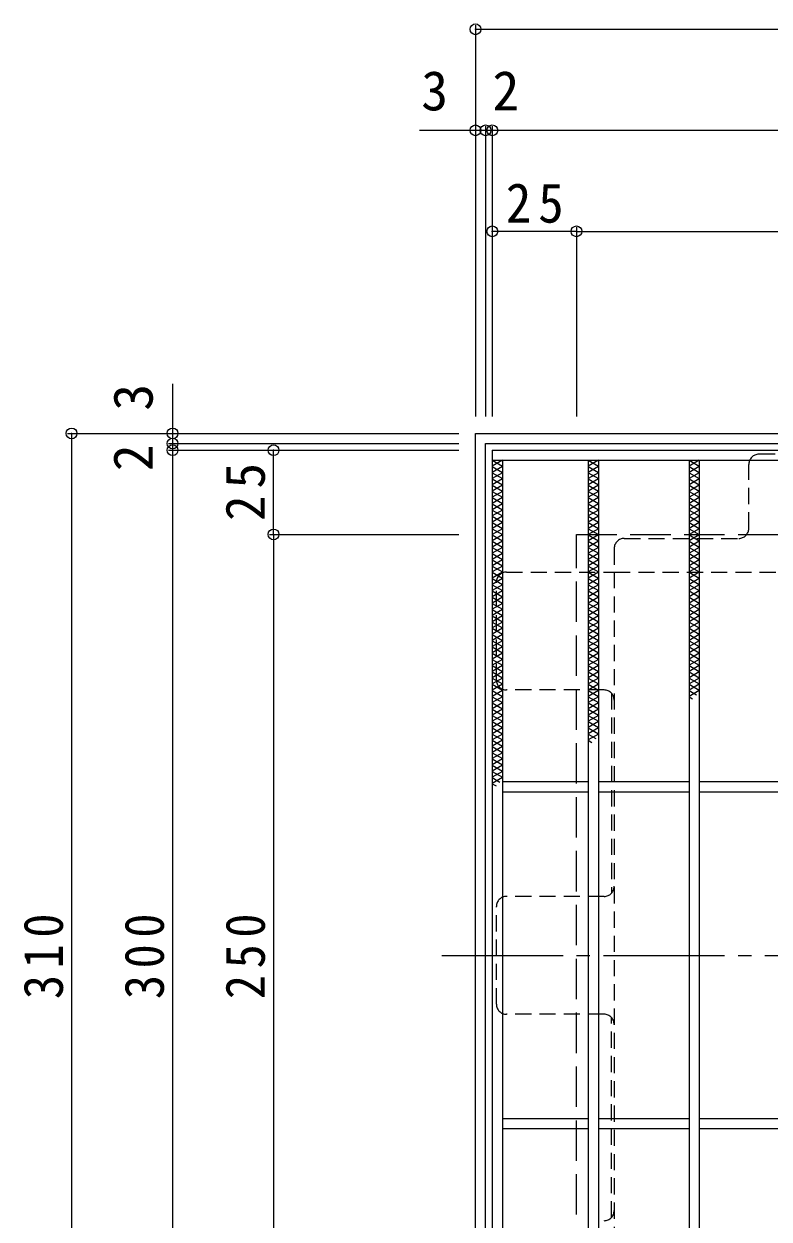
# Model space of a CAD drawing. Units: millimetres at full size, sheet at 1:4. Extents: x -838 to 994, y -781 to 732.
# Drawn here: x -783.9 to -562.5, y 364.8 to 719.8 of the extents above; entities that cross this region are included whole.
import ezdxf
from ezdxf.enums import TextEntityAlignment as Align

# ---------------------------------------------------------------- set-up
doc = ezdxf.new("R2010")
doc.units = ezdxf.units.MM
doc.header["$LTSCALE"] = 4
doc.header["$PDMODE"] = 32
doc.header["$PDSIZE"] = 3.2
for name, pattern in [('CHAIN1', [8, 5, -1, 1, -1]), ('CHAIN2', [12, 9, -1, 1, -1]), ('DASHED1', [1.8, 1.2, -0.6]), ('DASHED3', [4, 3, -1])]:
    doc.linetypes.add(name, pattern=pattern)
for name, color, linetype, lineweight in [('A-1_躯体', 3, 'Continuous', 9), ('A-2_仕上', 3, 'Continuous', 9), ('A-4_その他', 7, 'Continuous', 9), ('A-7_ハッチ', 2, 'Continuous', 9), ('A-8_記号', 2, 'Continuous', 9), ('A-9_ｸｳﾁｮｳｷ', 6, 'Continuous', 9)]:
    doc.layers.add(name, color=color, linetype=linetype, lineweight=lineweight)
doc.styles.add('ＭＳ ゴシック', font='')
doc.styles.get('ＭＳ ゴシック').set_extended_font_data('MS Gothic')

msp = doc.modelspace()

# ---------------------------------------------------------------- linework, layer by layer
at = {"layer": 'A-1_躯体', "color": 2}
for points in [[(-649.713, 288.162), (-649.713, 598.162), (-339.713, 598.162)], [(-646.713, 291.162), (-646.713, 595.162), (-342.713, 595.162)]]:
    msp.add_lwpolyline(points, dxfattribs=at)
at = {"layer": 'A-1_躯体', "color": 2, "linetype": 'DASHED3'}
msp.add_lwpolyline([(-619.713, 318.162), (-619.713, 568.162), (-369.713, 568.162)], dxfattribs=at)
at = {"layer": 'A-2_仕上'}
for p, q in [((-644.713, 593.162), (-644.713, 293.162)), ((-644.713, 593.162), (-344.713, 593.162)), ((-644.713, 590.162), (-344.713, 590.162)), ((-641.713, 590.162), (-641.713, 296.162)), ((-616.213, 590.162), (-616.213, 296.162)), ((-613.213, 590.162), (-613.213, 296.162)), ((-586.213, 590.162), (-586.213, 296.162)), ((-583.213, 590.162), (-583.213, 296.162)), ((-616.213, 494.662), (-641.713, 494.662)), ((-586.213, 494.662), (-613.213, 494.662)), ((-556.213, 494.662), (-583.213, 494.662)), ((-616.213, 491.662), (-641.713, 491.662)), ((-586.213, 491.662), (-613.213, 491.662)), ((-556.213, 491.662), (-583.213, 491.662)), ((-616.213, 394.662), (-641.713, 394.662)), ((-586.213, 394.662), (-613.213, 394.662)), ((-556.213, 394.662), (-583.213, 394.662)), ((-616.213, 391.662), (-641.713, 391.662)), ((-586.213, 391.662), (-613.213, 391.662)), ((-556.213, 391.662), (-583.213, 391.662))]:
    msp.add_line(p, q, dxfattribs=at)
at = {"layer": 'A-4_その他'}
for p, q in [((-649.713, 719.362), (-649.713, 603.162)), ((-649.713, 718.162), (-339.713, 718.162)), ((-646.713, 689.362), (-646.713, 603.162)), ((-644.713, 689.362), (-644.713, 603.162)), ((-666.393, 688.162), (-646.713, 688.162)), ((-646.713, 688.162), (-644.713, 688.162)), ((-644.713, 688.162), (-344.713, 688.162)), ((-619.713, 658.162), (-644.713, 658.162)), ((-619.713, 659.362), (-619.713, 603.162)), ((-619.713, 658.162), (-369.713, 658.162)), ((-739.713, 612.926), (-739.713, 595.162)), ((-770.913, 598.162), (-654.713, 598.162)), ((-769.713, 598.162), (-769.713, 288.162)), ((-740.913, 595.162), (-654.713, 595.162)), ((-740.913, 593.162), (-654.713, 593.162)), ((-739.713, 595.162), (-739.713, 593.162)), ((-739.713, 593.162), (-739.713, 293.162)), ((-709.713, 568.162), (-709.713, 593.162)), ((-710.913, 568.162), (-654.713, 568.162)), ((-709.713, 568.162), (-709.713, 318.162))]:
    msp.add_line(p, q, dxfattribs=at)
for p in [(-649.713, 718.162), (-649.713, 688.162), (-646.713, 688.162), (-644.713, 688.162), (-644.713, 658.162), (-619.713, 658.162), (-769.713, 598.162), (-739.713, 598.162), (-739.713, 595.162), (-739.713, 593.162), (-709.713, 593.162), (-709.713, 568.162)]:
    msp.add_point(p, dxfattribs=at)
at = {"layer": 'A-7_ハッチ', "linetype": 'DASHED1'}
for p, q in [((-423.914, 591.966), (-565.512, 591.966)), ((-568.512, 569.966), (-568.512, 588.966)), ((-605.513, 566.966), (-571.512, 566.966)), ((-608.513, 563.966), (-608.513, 556.966)), ((-643.516, 524.965), (-643.516, 553.966)), ((-640.516, 556.966), (-608.513, 556.966)), ((-608.513, 556.966), (-380.913, 556.966)), ((-608.513, 556.966), (-608.513, 329.359)), ((-611.513, 521.965), (-640.516, 521.965)), ((-609.313, 521.004), (-609.313, 461.623)), ((-611.513, 460.663), (-640.516, 460.663)), ((-643.516, 428.662), (-643.516, 457.663)), ((-611.513, 425.662), (-640.516, 425.662)), ((-609.313, 365.32), (-609.313, 424.701))]:
    msp.add_line(p, q, dxfattribs=at)
at = {"layer": 'A-7_ハッチ', "linetype": 'CHAIN2'}
msp.add_line((-659.713, 443.162), (-329.713, 443.162), dxfattribs=at)
at = {"layer": 'A-7_ハッチ', "linetype": 'DASHED1'}
for centre, start, end in [((-565.512, 588.966), 90, 180), ((-571.512, 569.966), 270, 0), ((-605.513, 563.966), 90, 180), ((-640.516, 553.966), 90, 180), ((-640.516, 524.965), 180, 270), ((-611.513, 518.965), 0, 90), ((-611.513, 463.663), 270, 0), ((-640.516, 457.663), 90, 180), ((-640.516, 428.662), 180, 270), ((-611.513, 422.662), 0, 90), ((-611.513, 367.36), 270, 0)]:
    msp.add_arc(centre, 3, start, end, dxfattribs=at)
at = {"layer": 'A-8_記号', "linetype": 'CHAIN1'}
msp.add_line((-611.22, 443.162), (-598.713, 443.162), dxfattribs=at)
at = {"layer": 'A-9_ｸｳﾁｮｳｷ'}
for p, q in [((-644.713, 590.162), (-641.713, 588.43)), ((-641.713, 590.162), (-644.713, 588.43)), ((-616.213, 590.162), (-613.213, 588.43)), ((-613.213, 590.162), (-616.213, 588.43)), ((-586.213, 590.162), (-583.213, 588.43)), ((-583.213, 590.162), (-586.213, 588.43)), ((-644.713, 588.315), (-641.713, 586.583)), ((-641.713, 588.315), (-644.713, 586.583)), ((-644.713, 586.467), (-641.713, 584.735)), ((-641.713, 586.467), (-644.713, 584.735)), ((-616.213, 588.315), (-613.213, 586.583)), ((-613.213, 588.315), (-616.213, 586.583)), ((-616.213, 586.467), (-613.213, 584.735)), ((-613.213, 586.467), (-616.213, 584.735)), ((-586.213, 588.315), (-583.213, 586.583)), ((-583.213, 588.315), (-586.213, 586.583)), ((-586.213, 586.467), (-583.213, 584.735)), ((-583.213, 586.467), (-586.213, 584.735)), ((-644.713, 584.62), (-641.713, 582.887)), ((-641.713, 584.62), (-644.713, 582.887)), ((-644.713, 582.772), (-641.713, 581.04)), ((-641.713, 582.772), (-644.713, 581.04)), ((-616.213, 584.62), (-613.213, 582.887)), ((-613.213, 584.62), (-616.213, 582.887)), ((-616.213, 582.772), (-613.213, 581.04)), ((-613.213, 582.772), (-616.213, 581.04)), ((-586.213, 584.62), (-583.213, 582.887)), ((-583.213, 584.62), (-586.213, 582.887)), ((-586.213, 582.772), (-583.213, 581.04)), ((-583.213, 582.772), (-586.213, 581.04)), ((-644.713, 580.924), (-641.713, 579.192)), ((-641.713, 580.924), (-644.713, 579.192)), ((-644.713, 579.077), (-641.713, 577.345)), ((-641.713, 579.077), (-644.713, 577.345)), ((-616.213, 580.924), (-613.213, 579.192)), ((-613.213, 580.924), (-616.213, 579.192)), ((-616.213, 579.077), (-613.213, 577.345)), ((-613.213, 579.077), (-616.213, 577.345)), ((-586.213, 580.924), (-583.213, 579.192)), ((-583.213, 580.924), (-586.213, 579.192)), ((-586.213, 579.077), (-583.213, 577.345)), ((-583.213, 579.077), (-586.213, 577.345)), ((-641.713, 577.229), (-644.713, 575.497)), ((-644.713, 577.229), (-641.713, 575.497)), ((-644.713, 575.382), (-641.713, 573.65)), ((-641.713, 575.382), (-644.713, 573.65)), ((-613.213, 577.229), (-616.213, 575.497)), ((-616.213, 577.229), (-613.213, 575.497)), ((-616.213, 575.382), (-613.213, 573.65)), ((-613.213, 575.382), (-616.213, 573.65)), ((-583.213, 577.229), (-586.213, 575.497)), ((-586.213, 577.229), (-583.213, 575.497)), ((-586.213, 575.382), (-583.213, 573.65)), ((-583.213, 575.382), (-586.213, 573.65)), ((-644.713, 573.534), (-641.713, 571.802)), ((-641.713, 573.534), (-644.713, 571.802)), ((-644.713, 571.687), (-641.713, 569.955)), ((-641.713, 571.687), (-644.713, 569.955)), ((-616.213, 573.534), (-613.213, 571.802)), ((-613.213, 573.534), (-616.213, 571.802)), ((-616.213, 571.687), (-613.213, 569.955)), ((-613.213, 571.687), (-616.213, 569.955)), ((-586.213, 573.534), (-583.213, 571.802)), ((-583.213, 573.534), (-586.213, 571.802)), ((-586.213, 571.687), (-583.213, 569.955)), ((-583.213, 571.687), (-586.213, 569.955)), ((-644.713, 569.839), (-641.713, 568.107)), ((-641.713, 569.839), (-644.713, 568.107)), ((-641.713, 567.991), (-644.713, 566.259)), ((-644.713, 567.991), (-641.713, 566.26)), ((-616.213, 569.839), (-613.213, 568.107)), ((-613.213, 569.839), (-616.213, 568.107)), ((-613.213, 567.991), (-616.213, 566.259)), ((-616.213, 567.991), (-613.213, 566.26)), ((-586.213, 569.839), (-583.213, 568.107)), ((-583.213, 569.839), (-586.213, 568.107)), ((-583.213, 567.991), (-586.213, 566.259)), ((-586.213, 567.991), (-583.213, 566.26)), ((-641.713, 566.144), (-644.713, 564.412)), ((-644.713, 566.144), (-641.713, 564.412)), ((-613.213, 566.144), (-616.213, 564.412)), ((-616.213, 566.144), (-613.213, 564.412)), ((-583.213, 566.144), (-586.213, 564.412)), ((-586.213, 566.144), (-583.213, 564.412)), ((-641.713, 564.296), (-644.713, 562.564)), ((-644.713, 564.296), (-641.713, 562.564)), ((-641.713, 562.449), (-644.713, 560.717)), ((-644.713, 562.449), (-641.713, 560.717)), ((-613.213, 564.296), (-616.213, 562.564)), ((-616.213, 564.296), (-613.213, 562.564)), ((-613.213, 562.449), (-616.213, 560.717)), ((-616.213, 562.449), (-613.213, 560.717)), ((-583.213, 564.296), (-586.213, 562.564)), ((-586.213, 564.296), (-583.213, 562.564)), ((-583.213, 562.449), (-586.213, 560.717)), ((-586.213, 562.449), (-583.213, 560.717)), ((-641.713, 560.601), (-644.713, 558.869)), ((-644.713, 560.601), (-641.713, 558.869)), ((-641.713, 558.754), (-644.713, 557.021)), ((-644.713, 558.754), (-641.713, 557.022)), ((-613.213, 560.601), (-616.213, 558.869)), ((-616.213, 560.601), (-613.213, 558.869)), ((-613.213, 558.754), (-616.213, 557.021)), ((-616.213, 558.754), (-613.213, 557.022)), ((-583.213, 560.601), (-586.213, 558.869)), ((-586.213, 560.601), (-583.213, 558.869)), ((-583.213, 558.754), (-586.213, 557.021)), ((-586.213, 558.754), (-583.213, 557.022)), ((-641.713, 556.906), (-644.713, 555.174)), ((-644.713, 556.906), (-641.713, 555.174)), ((-641.713, 555.058), (-644.713, 553.326)), ((-644.713, 555.058), (-641.713, 553.326)), ((-613.213, 556.906), (-616.213, 555.174)), ((-616.213, 556.906), (-613.213, 555.174)), ((-613.213, 555.058), (-616.213, 553.326)), ((-616.213, 555.058), (-613.213, 553.326)), ((-583.213, 556.906), (-586.213, 555.174)), ((-586.213, 556.906), (-583.213, 555.174)), ((-583.213, 555.058), (-586.213, 553.326)), ((-586.213, 555.058), (-583.213, 553.326)), ((-641.713, 553.211), (-644.713, 551.479)), ((-644.713, 553.211), (-641.713, 551.479)), ((-641.713, 551.363), (-644.713, 549.631)), ((-644.713, 551.363), (-641.713, 549.631)), ((-613.213, 553.211), (-616.213, 551.479)), ((-616.213, 553.211), (-613.213, 551.479)), ((-613.213, 551.363), (-616.213, 549.631)), ((-616.213, 551.363), (-613.213, 549.631)), ((-583.213, 553.211), (-586.213, 551.479)), ((-586.213, 553.211), (-583.213, 551.479)), ((-583.213, 551.363), (-586.213, 549.631)), ((-586.213, 551.363), (-583.213, 549.631)), ((-641.713, 549.516), (-644.713, 547.783)), ((-644.713, 549.516), (-641.713, 547.784)), ((-641.713, 547.668), (-644.713, 545.936)), ((-644.713, 547.668), (-641.713, 545.936)), ((-613.213, 549.516), (-616.213, 547.783)), ((-616.213, 549.516), (-613.213, 547.784)), ((-613.213, 547.668), (-616.213, 545.936)), ((-616.213, 547.668), (-613.213, 545.936)), ((-583.213, 549.516), (-586.213, 547.783)), ((-586.213, 549.516), (-583.213, 547.784)), ((-583.213, 547.668), (-586.213, 545.936)), ((-586.213, 547.668), (-583.213, 545.936)), ((-641.713, 545.82), (-644.713, 544.088)), ((-644.713, 545.82), (-641.713, 544.088)), ((-641.713, 543.973), (-644.713, 542.241)), ((-644.713, 543.973), (-641.713, 542.241)), ((-613.213, 545.82), (-616.213, 544.088)), ((-616.213, 545.82), (-613.213, 544.088)), ((-613.213, 543.973), (-616.213, 542.241)), ((-616.213, 543.973), (-613.213, 542.241)), ((-583.213, 545.82), (-586.213, 544.088)), ((-586.213, 545.82), (-583.213, 544.088)), ((-583.213, 543.973), (-586.213, 542.241)), ((-586.213, 543.973), (-583.213, 542.241)), ((-641.713, 542.125), (-644.713, 540.393)), ((-644.713, 542.125), (-641.713, 540.393)), ((-641.713, 540.278), (-644.713, 538.546)), ((-644.713, 540.278), (-641.713, 538.546)), ((-613.213, 542.125), (-616.213, 540.393)), ((-616.213, 542.125), (-613.213, 540.393)), ((-613.213, 540.278), (-616.213, 538.546)), ((-616.213, 540.278), (-613.213, 538.546)), ((-583.213, 542.125), (-586.213, 540.393)), ((-586.213, 542.125), (-583.213, 540.393)), ((-583.213, 540.278), (-586.213, 538.546)), ((-586.213, 540.278), (-583.213, 538.546)), ((-641.713, 538.43), (-644.713, 536.698)), ((-644.713, 538.43), (-641.713, 536.698)), ((-641.713, 536.582), (-644.713, 534.85)), ((-644.713, 536.582), (-641.713, 534.85)), ((-613.213, 538.43), (-616.213, 536.698)), ((-616.213, 538.43), (-613.213, 536.698)), ((-613.213, 536.582), (-616.213, 534.85)), ((-616.213, 536.582), (-613.213, 534.85)), ((-583.213, 538.43), (-586.213, 536.698)), ((-586.213, 538.43), (-583.213, 536.698)), ((-583.213, 536.582), (-586.213, 534.85)), ((-586.213, 536.582), (-583.213, 534.85)), ((-641.713, 534.735), (-644.713, 533.003)), ((-644.713, 534.735), (-641.713, 533.003)), ((-641.713, 532.887), (-644.713, 531.155)), ((-644.713, 532.887), (-641.713, 531.155)), ((-613.213, 534.735), (-616.213, 533.003)), ((-616.213, 534.735), (-613.213, 533.003)), ((-613.213, 532.887), (-616.213, 531.155)), ((-616.213, 532.887), (-613.213, 531.155)), ((-583.213, 534.735), (-586.213, 533.003)), ((-586.213, 534.735), (-583.213, 533.003)), ((-583.213, 532.887), (-586.213, 531.155)), ((-586.213, 532.887), (-583.213, 531.155)), ((-641.713, 531.04), (-644.713, 529.308)), ((-644.713, 531.04), (-641.713, 529.308)), ((-641.713, 529.192), (-644.713, 527.46)), ((-644.713, 529.192), (-641.713, 527.46)), ((-613.213, 531.04), (-616.213, 529.308)), ((-616.213, 531.04), (-613.213, 529.308)), ((-613.213, 529.192), (-616.213, 527.46)), ((-616.213, 529.192), (-613.213, 527.46)), ((-583.213, 531.04), (-586.213, 529.308)), ((-586.213, 531.04), (-583.213, 529.308)), ((-583.213, 529.192), (-586.213, 527.46)), ((-586.213, 529.192), (-583.213, 527.46)), ((-641.713, 527.344), (-644.713, 525.612)), ((-644.713, 527.344), (-641.713, 525.612)), ((-641.713, 525.497), (-644.713, 523.765)), ((-644.713, 525.497), (-641.713, 523.765)), ((-613.213, 527.344), (-616.213, 525.612)), ((-616.213, 527.344), (-613.213, 525.612)), ((-613.213, 525.497), (-616.213, 523.765)), ((-616.213, 525.497), (-613.213, 523.765)), ((-583.213, 527.344), (-586.213, 525.612)), ((-586.213, 527.344), (-583.213, 525.612)), ((-583.213, 525.497), (-586.213, 523.765)), ((-586.213, 525.497), (-583.213, 523.765)), ((-641.713, 523.649), (-644.713, 521.917)), ((-644.713, 523.649), (-641.713, 521.917)), ((-641.713, 521.802), (-644.713, 520.07)), ((-644.713, 521.802), (-641.713, 520.07)), ((-613.213, 523.649), (-616.213, 521.917)), ((-616.213, 523.649), (-613.213, 521.917)), ((-613.213, 521.802), (-616.213, 520.07)), ((-616.213, 521.802), (-613.213, 520.07)), ((-583.213, 523.649), (-586.213, 521.917)), ((-586.213, 523.649), (-583.213, 521.917)), ((-583.213, 521.802), (-586.213, 520.07)), ((-586.213, 521.802), (-584.028, 520.54)), ((-641.713, 519.954), (-644.713, 518.222)), ((-644.713, 519.954), (-641.713, 518.222)), ((-613.213, 519.954), (-616.213, 518.222)), ((-616.213, 519.954), (-613.213, 518.222)), ((-586.213, 519.954), (-585.2, 519.369)), ((-641.713, 518.106), (-644.713, 516.374)), ((-644.713, 518.106), (-641.713, 516.374)), ((-641.713, 516.259), (-644.713, 514.527)), ((-644.713, 516.259), (-641.713, 514.527)), ((-613.213, 518.106), (-616.213, 516.374)), ((-616.213, 518.106), (-613.213, 516.374)), ((-613.213, 516.259), (-616.213, 514.527)), ((-616.213, 516.259), (-613.213, 514.527)), ((-641.713, 514.411), (-644.713, 512.679)), ((-644.713, 514.411), (-641.713, 512.679)), ((-641.713, 512.564), (-644.713, 510.832)), ((-644.713, 512.564), (-641.713, 510.832)), ((-613.213, 514.411), (-616.213, 512.679)), ((-616.213, 514.411), (-613.213, 512.679)), ((-613.213, 512.564), (-616.213, 510.832)), ((-616.213, 512.564), (-613.213, 510.832)), ((-641.713, 510.716), (-644.713, 508.984)), ((-644.713, 510.716), (-641.713, 508.984)), ((-641.713, 508.869), (-644.713, 507.136)), ((-644.713, 508.869), (-641.713, 507.137)), ((-613.213, 510.716), (-616.213, 508.984)), ((-616.213, 510.716), (-613.213, 508.984)), ((-613.213, 508.869), (-616.213, 507.136)), ((-616.213, 508.869), (-613.986, 507.583)), ((-641.713, 507.021), (-644.713, 505.289)), ((-644.713, 507.021), (-641.713, 505.289)), ((-641.713, 505.173), (-644.713, 503.441)), ((-644.713, 505.173), (-641.713, 503.441)), ((-616.213, 507.021), (-615.157, 506.411)), ((-641.713, 503.326), (-644.713, 501.594)), ((-644.713, 503.326), (-641.713, 501.594)), ((-641.713, 501.478), (-644.713, 499.746)), ((-644.713, 501.478), (-641.713, 499.746)), ((-641.713, 499.631), (-644.713, 497.898)), ((-644.713, 499.631), (-641.713, 497.899)), ((-641.713, 497.783), (-644.713, 496.051)), ((-644.713, 497.783), (-641.713, 496.051)), ((-641.713, 495.935), (-644.713, 494.203)), ((-644.713, 495.935), (-642.444, 494.625)), ((-644.713, 494.088), (-643.615, 493.454))]:
    msp.add_line(p, q, dxfattribs=at)

# ---------------------------------------------------------------- texts
at = {"layer": 'A-4_その他', "color": 2, "style": 'ＭＳ ゴシック'}
for s, p in [('3', (-665.842, 690.562)), ('2', (-644.671, 690.562))]:
    msp.add_text(s, height=11.73, dxfattribs=at).set_placement(p, align=Align.BOTTOM_LEFT)
for s, p in [('3', (-742.113, 604.887)), ('2', (-742.113, 586.926))]:
    msp.add_text(s, height=11.73, rotation=90, dxfattribs=at).set_placement(p, align=Align.BOTTOM_LEFT)
at = {"layer": 'A-4_その他', "color": 2, "insert": (-640.713, 660.562), "char_height": 11.73, "attachment_point": 7, "style": 'ＭＳ ゴシック'}
msp.add_mtext('\\T1.27;\\W0.95;25', dxfattribs=at)
at = {"layer": 'A-4_その他', "color": 2, "char_height": 11.73, "attachment_point": 7, "rotation": 90, "style": 'ＭＳ ゴシック'}
for s, insert in [('\\T1.27;\\W0.95;25', (-712.113, 572.162)), ('\\T1.27;\\W0.9;310', (-772.113, 430.162)), ('\\T1.27;\\W0.9;300', (-742.113, 430.162)), ('\\T1.27;\\W0.9;250', (-712.113, 430.162))]:
    msp.add_mtext(s, dxfattribs=dict(at, insert=insert))

doc.saveas('drawing.dxf')
